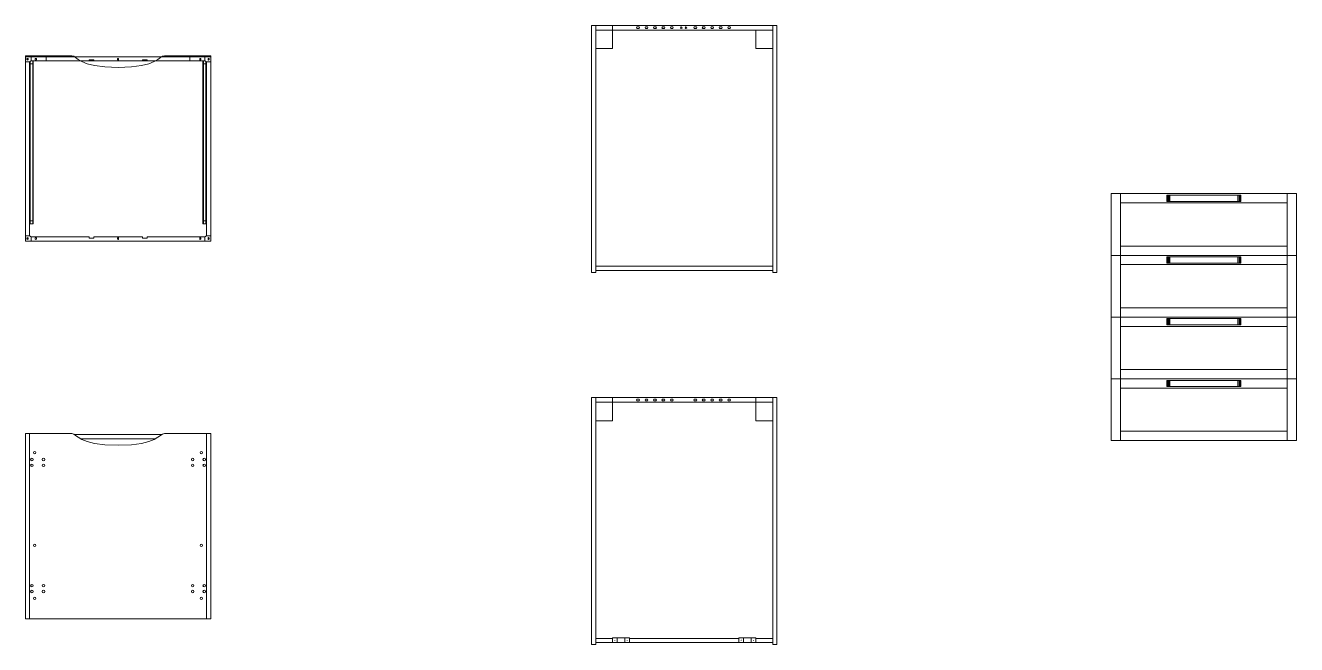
# Model space of a CAD drawing. Header units: millimetres. Extents: x -1388 to 1498, y 198 to 1684.
# Drawn here: x 1072.3 to 1483.8, y 829 to 1029.5 of the extents above; entities that cross this region are included whole.
import ezdxf

# ---------------------------------------------------------------- set-up
doc = ezdxf.new("R2010")
doc.units = ezdxf.units.MM
doc.header["$MEASUREMENT"] = 0
for name, color, linetype, lineweight in [('A-FURN', 8, 'Continuous', 18), ('frontale cassetto', 9, 'Continuous', 18), ('maniglie', 5, 'Continuous', 18), ('meccanismi', 4, 'Continuous', 18), ('viti', 2, 'Continuous', 18)]:
    doc.layers.add(name, color=color, linetype=linetype, lineweight=lineweight)

# ---------------------------------------------------------------- blocks, each defined once
blk = doc.blocks.new('buchi')
at = {"layer": 'meccanismi'}
for p, q in [((2908.12, 1714.86), (2908.12, 1715.76)), ((2908.82, 1715.76), (2908.82, 1714.86))]:
    blk.add_line(p, q, dxfattribs=at)
for points in [[(2908.82, 1715.76), (2908.82, 1716), (2908.12, 1716), (2908.12, 1715.76)], [(2908.12, 1714.86), (2908.12, 1714.63), (2908.82, 1714.63), (2908.82, 1714.86)]]:
    blk.add_open_spline(points, degree=3, dxfattribs=at)

msp = doc.modelspace()

# ---------------------------------------------------------------- linework, layer by layer
at = {"layer": 'A-FURN'}
for p, q in [((1255.58, 1029.54), (1255.58, 949.54)), ((1256.93, 949.54), (1256.93, 1029.54)), ((1262.33, 1029.54), (1262.33, 1022.04)), ((1315.58, 949.54), (1315.58, 1029.54)), ((1262.33, 1022.04), (1256.93, 1022.04)), ((1072.31, 1019.69), (1072.31, 959.69)), ((1073.66, 1019.69), (1072.31, 1019.69)), ((1073.66, 1019.69), (1087.31, 1019.69)), ((1073.66, 1019.39), (1073.66, 1019.69)), ((1088.16, 1019.39), (1073.66, 1019.39)), ((1073.66, 961.34), (1073.66, 1017.74)), ((1090.16, 1018.04), (1074.18, 1018.04)), ((1130.43, 1018.04), (1114.46, 1018.04)), ((1130.96, 1019.39), (1116.45, 1019.39)), ((1117.31, 1019.69), (1130.96, 1019.69)), ((1130.96, 1019.39), (1130.96, 1019.69)), ((1132.31, 1019.69), (1130.96, 1019.69)), ((1130.96, 961.34), (1130.96, 1017.74)), ((1132.31, 959.69), (1132.31, 1019.69)), ((1314.23, 949.54), (1314.23, 1009.54)), ((1130.96, 959.69), (1073.81, 959.69)), ((1256.93, 951.54), (1314.23, 951.54)), ((1256.93, 951.54), (1273.32, 951.54)), ((1255.58, 949.54), (1256.93, 949.54)), ((1314.23, 950.19), (1256.93, 950.19)), ((1314.23, 949.54), (1314.23, 949.69)), ((1314.23, 949.54), (1315.58, 949.54)), ((1315.58, 949.54), (1314.23, 949.54)), ((1255.58, 908.95), (1255.58, 828.95)), ((1256.93, 828.95), (1256.93, 907.45)), ((1262.33, 908.95), (1262.33, 901.45)), ((1314.23, 828.95), (1314.23, 907.45)), ((1315.58, 828.95), (1315.58, 908.95)), ((1262.33, 901.45), (1256.93, 901.45)), ((1072.31, 837.3), (1072.31, 897.3)), ((1073.66, 897.3), (1087.31, 897.3)), ((1117.31, 897.3), (1130.96, 897.3)), ((1130.96, 837.3), (1130.96, 897.3)), ((1130.96, 837.3), (1130.96, 897.3)), ((1116.45, 897), (1088.16, 897)), ((1114.46, 895.65), (1090.16, 895.65)), ((1073.66, 837.3), (1073.66, 882.3)), ((1255.58, 828.95), (1256.93, 828.95)), ((1256.93, 830.96), (1262.39, 830.96)), ((1256.93, 830.96), (1262.39, 830.96)), ((1314.23, 829.61), (1256.93, 829.61)), ((1267.86, 830.96), (1303.3, 830.96)), ((1308.77, 830.96), (1314.23, 830.96)), ((1314.23, 828.95), (1314.23, 829.1)), ((1314.23, 828.95), (1315.58, 828.95)), ((1315.58, 828.95), (1314.23, 828.95))]:
    msp.add_line(p, q, dxfattribs=at)
for points in [[(1314.23, 1029.54), (1314.23, 1008.04)], [(1308.83, 1028.04), (1308.83, 1022.04), (1314.23, 1022.04)], [(1073.66, 1019.39), (1073.66, 1019.69)], [(1073.66, 961.34), (1073.66, 1017.74)], [(1130.96, 1019.39), (1130.96, 1019.69)], [(1130.96, 961.34), (1130.96, 1017.74)], [(1256.93, 951.04), (1256.93, 1002.04)], [(1314.23, 951.04), (1314.23, 1002.04)], [(1072.31, 959.69), (1073.66, 959.69)], [(1130.96, 959.69), (1073.66, 959.69)], [(1132.31, 959.69), (1130.96, 959.69)], [(1308.83, 908.95), (1308.83, 901.45), (1314.23, 901.45)], [(1314.23, 907.45), (1314.23, 887.45)], [(1072.31, 837.3), (1073.66, 837.3), (1073.66, 897.3), (1072.31, 897.3)], [(1130.96, 837.3), (1132.31, 837.3), (1132.31, 897.3), (1130.96, 897.3)], [(1130.96, 895.65), (1130.96, 897)], [(1073.66, 880.65), (1073.66, 882)], [(1256.93, 830.45), (1256.93, 881.45)], [(1314.23, 830.45), (1314.23, 881.45)], [(1130.96, 837.3), (1073.66, 837.3)]]:
    msp.add_lwpolyline(points, dxfattribs=at)
for centre, radius in [((1074.41, 888.9), 0.414), ((1075.34, 891.15), 0.375), ((1078.16, 888.9), 0.414), ((1126.46, 888.9), 0.414), ((1129.27, 891.15), 0.375), ((1130.21, 888.9), 0.414), ((1074.41, 887.03), 0.414), ((1078.16, 887.03), 0.414), ((1126.46, 887.03), 0.414), ((1130.21, 887.03), 0.414), ((1075.34, 861.08), 0.375), ((1129.27, 861.08), 0.375), ((1074.41, 848.03), 0.414), ((1078.16, 848.03), 0.414), ((1126.46, 848.03), 0.414), ((1130.21, 848.03), 0.414), ((1074.41, 846.15), 0.414), ((1075.34, 843.9), 0.375), ((1078.16, 846.15), 0.414), ((1126.46, 846.15), 0.414), ((1129.27, 843.9), 0.375), ((1130.21, 846.15), 0.414)]:
    msp.add_circle(centre, radius, dxfattribs=at)
for points in [[(1087.31, 1019.69), (1089.07, 1019.69), (1089.29, 1015.94), (1102.31, 1015.94)], [(1087.31, 897.3), (1089.07, 897.3), (1089.29, 893.55), (1102.31, 893.55)]]:
    msp.add_open_spline(points, degree=3, dxfattribs=at)
for points in [[(1102.31, 1015.94), (1115.32, 1015.94), (1115.54, 1019.69), (1117.31, 1019.69), (1117.31, 1019.69), (1117.31, 1019.69), (1117.31, 1019.69), (1117.31, 1019.69), (1117.31, 1019.69), (1117.31, 1019.69)], [(1102.31, 893.55), (1115.32, 893.55), (1115.54, 897.3), (1117.31, 897.3), (1117.31, 897.3), (1117.31, 897.3), (1117.31, 897.3), (1117.31, 897.3), (1117.31, 897.3), (1117.31, 897.3)]]:
    msp.add_open_spline(points, degree=3, knots=[0, 0, 0, 0, 7.071068, 7.071068, 7.071068, 7.071074, 7.071074, 7.071074, 7.071154, 7.071154, 7.071154, 7.071154], dxfattribs=at)
at = {"layer": 'frontale cassetto'}
for p, q in [((1480.84, 955.04), (1480.84, 975.04)), ((1423.84, 955.04), (1423.84, 935.04)), ((1423.84, 955.04), (1426.84, 955.04)), ((1426.84, 955.04), (1426.84, 935.04)), ((1480.84, 935.04), (1480.84, 955.04)), ((1483.84, 935.04), (1483.84, 955.04)), ((1423.84, 935.04), (1483.84, 935.04)), ((1423.84, 935.04), (1423.84, 915.04)), ((1423.84, 935.04), (1426.84, 935.04)), ((1426.84, 938.04), (1480.84, 938.04)), ((1426.84, 935.04), (1426.84, 915.04)), ((1480.84, 915.04), (1480.84, 935.04)), ((1480.84, 935.04), (1480.84, 932.04)), ((1483.84, 915.04), (1483.84, 935.04)), ((1480.84, 932.04), (1426.84, 932.04)), ((1426.84, 918.04), (1480.84, 918.04)), ((1423.84, 915.04), (1483.84, 915.04)), ((1423.84, 915.04), (1423.84, 895.04)), ((1423.84, 915.04), (1426.84, 915.04)), ((1426.84, 915.04), (1426.84, 895.04)), ((1480.84, 895.04), (1480.84, 915.04)), ((1480.84, 915.04), (1480.84, 912.04)), ((1483.84, 895.04), (1483.84, 915.04)), ((1480.84, 912.04), (1426.84, 912.04)), ((1426.84, 898.04), (1480.84, 898.04)), ((1423.84, 895.04), (1483.84, 895.04))]:
    msp.add_line(p, q, dxfattribs=at)
for points in [[(1423.84, 975.04), (1423.84, 955.04), (1483.84, 955.04), (1483.84, 975.04), (1423.84, 975.04), (1426.84, 975.04), (1426.84, 955.04)], [(1480.84, 975.04), (1480.84, 972.04), (1426.84, 972.04)], [(1426.84, 958.04), (1480.84, 958.04)], [(1480.84, 955.04), (1480.84, 952.04), (1426.84, 952.04)]]:
    msp.add_lwpolyline(points, dxfattribs=at)
at = {"layer": 'maniglie'}
for p, q in [((1441.84, 972.54), (1441.84, 974.54)), ((1441.84, 974.54), (1442.84, 974.54)), ((1465.84, 972.54), (1441.84, 972.54)), ((1441.84, 972.54), (1442.84, 972.54)), ((1441.84, 972.54), (1441.94, 972.54)), ((1441.94, 972.54), (1441.94, 974.54)), ((1442.14, 974.54), (1442.14, 972.54)), ((1442.14, 974.54), (1442.44, 974.54)), ((1442.44, 974.54), (1442.44, 972.54)), ((1442.84, 974.54), (1442.84, 972.54)), ((1464.84, 974.54), (1464.84, 972.54)), ((1465.84, 974.54), (1464.84, 974.54)), ((1465.84, 972.54), (1464.84, 972.54)), ((1465.54, 974.54), (1465.24, 974.54)), ((1465.24, 974.54), (1465.24, 972.54)), ((1465.54, 974.54), (1465.54, 972.54)), ((1465.74, 972.54), (1465.74, 974.54)), ((1465.84, 972.54), (1465.74, 972.54)), ((1465.84, 972.54), (1465.84, 974.54)), ((1441.84, 952.54), (1441.84, 954.54)), ((1441.84, 954.54), (1442.84, 954.54)), ((1465.84, 952.54), (1441.84, 952.54)), ((1441.94, 952.54), (1441.94, 954.54)), ((1442.14, 954.54), (1442.14, 952.54)), ((1442.14, 954.54), (1442.44, 954.54)), ((1442.44, 954.54), (1442.44, 952.54)), ((1442.84, 954.54), (1442.84, 952.54)), ((1464.84, 954.54), (1464.84, 952.54)), ((1465.84, 954.54), (1464.84, 954.54)), ((1465.84, 952.54), (1464.84, 952.54)), ((1465.54, 954.54), (1465.24, 954.54)), ((1465.24, 954.54), (1465.24, 952.54)), ((1465.54, 954.54), (1465.54, 952.54)), ((1465.74, 952.54), (1465.74, 954.54)), ((1465.84, 952.54), (1465.74, 952.54)), ((1465.84, 952.54), (1465.84, 954.54)), ((1441.84, 932.54), (1441.84, 934.54)), ((1441.84, 934.54), (1442.84, 934.54)), ((1441.94, 932.54), (1441.94, 934.54)), ((1442.14, 934.54), (1442.14, 932.54)), ((1442.14, 934.54), (1442.44, 934.54)), ((1442.44, 934.54), (1442.44, 932.54)), ((1442.84, 934.54), (1442.84, 932.54)), ((1464.84, 934.54), (1464.84, 932.54)), ((1465.84, 934.54), (1464.84, 934.54)), ((1465.54, 934.54), (1465.24, 934.54)), ((1465.24, 934.54), (1465.24, 932.54)), ((1465.54, 934.54), (1465.54, 932.54)), ((1465.74, 932.54), (1465.74, 934.54)), ((1465.84, 932.54), (1465.84, 934.54)), ((1465.84, 932.54), (1441.84, 932.54)), ((1465.84, 932.54), (1464.84, 932.54)), ((1465.84, 932.54), (1465.74, 932.54)), ((1441.84, 912.54), (1441.84, 914.54)), ((1441.84, 914.54), (1442.84, 914.54)), ((1441.94, 912.54), (1441.94, 914.54)), ((1442.14, 914.54), (1442.44, 914.54)), ((1442.14, 914.54), (1442.14, 912.54)), ((1442.44, 914.54), (1442.44, 912.54)), ((1442.84, 914.54), (1442.84, 912.54)), ((1464.84, 914.54), (1464.84, 912.54)), ((1465.84, 914.54), (1464.84, 914.54)), ((1465.54, 914.54), (1465.24, 914.54)), ((1465.24, 914.54), (1465.24, 912.54)), ((1465.54, 914.54), (1465.54, 912.54)), ((1465.74, 912.54), (1465.74, 914.54)), ((1465.84, 912.54), (1465.84, 914.54)), ((1465.84, 912.54), (1441.84, 912.54)), ((1465.84, 912.54), (1464.84, 912.54)), ((1465.84, 912.54), (1465.74, 912.54))]:
    msp.add_line(p, q, dxfattribs=at)
for points in [[(1441.84, 974.54), (1465.84, 974.54)], [(1464.84, 972.54), (1464.84, 974.54)], [(1464.84, 972.54), (1464.84, 974.54)], [(1464.84, 972.54), (1464.84, 974.54)], [(1441.84, 954.54), (1465.84, 954.54)], [(1464.84, 952.54), (1464.84, 954.54)], [(1464.84, 952.54), (1464.84, 954.54)], [(1464.84, 952.54), (1464.84, 954.54)], [(1441.84, 934.54), (1465.84, 934.54)], [(1464.84, 932.54), (1464.84, 934.54)], [(1464.84, 932.54), (1464.84, 934.54)], [(1464.84, 932.54), (1464.84, 934.54)], [(1441.84, 914.54), (1465.84, 914.54)], [(1464.84, 912.54), (1464.84, 914.54)], [(1464.84, 912.54), (1464.84, 914.54)], [(1464.84, 912.54), (1464.84, 914.54)]]:
    msp.add_lwpolyline(points, dxfattribs=at)
at = {"layer": 'meccanismi'}
for p, q in [((1315.58, 1029.54), (1255.58, 1029.54)), ((1072.31, 1019.39), (1072.31, 1017.74)), ((1072.31, 1019.39), (1102.31, 1019.39)), ((1072.31, 1017.74), (1073.66, 1017.74)), ((1072.81, 1018.35), (1072.81, 1018.77)), ((1073.15, 1018.35), (1073.15, 1018.77)), ((1073.66, 1019.39), (1130.96, 1019.39)), ((1074.18, 1018.04), (1073.66, 1017.74)), ((1073.86, 1017.04), (1073.86, 1017.85)), ((1073.86, 966.24), (1073.86, 1017.04)), ((1073.86, 1017.04), (1074.66, 1017.04)), ((1074.86, 1018.04), (1074.18, 1018.04)), ((1074.66, 965.24), (1074.66, 1018.04)), ((1074.86, 1018.04), (1074.86, 965.24)), ((1075.51, 1018.35), (1075.51, 1018.77)), ((1075.85, 1018.35), (1075.85, 1018.77)), ((1079.06, 1018.04), (1079.06, 1019.39)), ((1094.43, 1018.04), (1094.43, 1018.41)), ((1094.43, 1018.04), (1102.31, 1018.04)), ((1102.13, 1018.35), (1102.13, 1018.77)), ((1132.31, 1019.39), (1102.31, 1019.39)), ((1110.18, 1018.04), (1102.31, 1018.04)), ((1102.48, 1018.35), (1102.48, 1018.77)), ((1110.18, 1018.04), (1110.18, 1018.41)), ((1125.56, 1018.04), (1125.56, 1019.39)), ((1128.76, 1018.35), (1128.76, 1018.77)), ((1129.1, 1018.35), (1129.1, 1018.77)), ((1129.76, 1018.04), (1130.43, 1018.04)), ((1129.76, 1018.04), (1129.76, 965.24)), ((1129.96, 965.24), (1129.95, 1018.04)), ((1130.76, 1017.04), (1129.96, 1017.04)), ((1130.43, 1018.04), (1130.96, 1017.74)), ((1130.75, 1017.04), (1130.75, 1017.85)), ((1130.76, 966.24), (1130.76, 1017.04)), ((1132.31, 1017.74), (1130.96, 1017.74)), ((1131.46, 1018.35), (1131.46, 1018.77)), ((1131.8, 1018.35), (1131.8, 1018.77)), ((1132.31, 1019.39), (1132.31, 1017.74)), ((1074.66, 1015.04), (1074.86, 1015.04)), ((1129.95, 1015.04), (1129.76, 1015.04)), ((1073.86, 968.24), (1073.66, 968.24)), ((1130.76, 968.24), (1130.96, 968.24)), ((1073.86, 965.24), (1073.66, 965.24)), ((1073.86, 965.24), (1073.86, 966.24)), ((1074.66, 966.24), (1073.86, 966.24)), ((1073.86, 965.24), (1074.86, 965.24)), ((1130.76, 965.24), (1129.76, 965.24)), ((1129.96, 966.24), (1130.76, 966.24)), ((1130.76, 965.24), (1130.76, 966.24)), ((1130.76, 965.24), (1130.96, 965.24)), ((1072.31, 959.69), (1072.31, 961.34)), ((1072.31, 961.34), (1073.66, 961.34)), ((1072.31, 959.69), (1102.31, 959.69)), ((1072.81, 960.3), (1072.81, 960.72)), ((1073.15, 960.3), (1073.15, 960.72)), ((1074.18, 961.04), (1073.66, 961.34)), ((1075.51, 960.3), (1075.51, 960.72)), ((1075.85, 960.3), (1075.85, 960.72)), ((1094.43, 961.04), (1094.43, 960.66)), ((1094.43, 961.04), (1102.31, 961.04)), ((1102.13, 960.3), (1102.13, 960.72)), ((1110.18, 961.04), (1102.31, 961.04)), ((1132.31, 959.69), (1102.31, 959.69)), ((1102.48, 960.3), (1102.48, 960.72)), ((1110.18, 961.04), (1110.18, 960.66)), ((1128.76, 960.3), (1128.76, 960.72)), ((1129.1, 960.3), (1129.1, 960.72)), ((1130.43, 961.04), (1130.96, 961.34)), ((1132.31, 961.34), (1130.96, 961.34)), ((1131.46, 960.3), (1131.46, 960.72)), ((1131.8, 960.3), (1131.8, 960.72)), ((1132.31, 959.69), (1132.31, 961.34)), ((1315.58, 908.95), (1255.58, 908.95)), ((1262.39, 831.11), (1267.86, 831.11)), ((1262.39, 829.61), (1262.39, 831.11)), ((1267.86, 829.61), (1262.39, 829.61)), ((1263.89, 831.11), (1263.89, 829.61)), ((1266.36, 831.11), (1266.36, 829.61)), ((1267.86, 831.11), (1267.86, 829.61)), ((1303.3, 831.11), (1308.77, 831.11)), ((1303.3, 829.61), (1303.3, 831.11)), ((1308.77, 829.61), (1303.3, 829.61)), ((1304.8, 831.11), (1304.8, 829.61)), ((1307.27, 831.11), (1307.27, 829.61)), ((1308.77, 831.11), (1308.77, 829.61))]:
    msp.add_line(p, q, dxfattribs=at)
for points in [[(1256.93, 1029.54), (1256.93, 1028.04), (1314.23, 1028.04)], [(1314.23, 1028.04), (1314.23, 1029.54)], [(1074.18, 1019.39), (1074.18, 1018.04), (1092.93, 1018.04)], [(1074.18, 1018.04), (1114.46, 1018.04)], [(1094.43, 1018.41), (1092.93, 1018.41), (1092.93, 1018.04)], [(1110.18, 1018.41), (1111.68, 1018.41), (1111.68, 1018.04)], [(1130.43, 1018.04), (1111.68, 1018.04)], [(1130.43, 1018.04), (1130.43, 1019.39)], [(1074.18, 959.69), (1074.18, 961.04), (1092.93, 961.04)], [(1094.43, 960.66), (1092.93, 960.66), (1092.93, 961.04)], [(1110.18, 960.66), (1111.68, 960.66), (1111.68, 961.04)], [(1130.43, 959.69), (1130.43, 961.04), (1111.68, 961.04)], [(1256.93, 908.95), (1256.93, 907.45), (1314.23, 907.45)], [(1314.23, 907.45), (1314.23, 908.95)]]:
    msp.add_lwpolyline(points, dxfattribs=at)
for centre, radius in [((1284.64, 1028.79), 0.263), ((1286.14, 1028.79), 0.263), ((1263.14, 830.36), 0.0375), ((1267.11, 830.36), 0.0375), ((1304.05, 830.36), 0.0375), ((1308.02, 830.36), 0.0375)]:
    msp.add_circle(centre, radius, dxfattribs=at)
for points in [[(1072.81, 1018.77), (1072.81, 1018.89), (1073.15, 1018.89), (1073.15, 1018.77)], [(1073.15, 1018.35), (1073.15, 1018.23), (1072.81, 1018.23), (1072.81, 1018.35)], [(1075.51, 1018.77), (1075.51, 1018.89), (1075.85, 1018.89), (1075.85, 1018.77)], [(1075.85, 1018.35), (1075.85, 1018.23), (1075.51, 1018.23), (1075.51, 1018.35)], [(1102.13, 1018.77), (1102.13, 1018.88), (1102.48, 1018.88), (1102.48, 1018.77)], [(1102.48, 1018.35), (1102.48, 1018.23), (1102.13, 1018.23), (1102.13, 1018.35)], [(1128.76, 1018.77), (1128.76, 1018.88), (1129.1, 1018.88), (1129.1, 1018.77)], [(1129.1, 1018.35), (1129.1, 1018.23), (1128.76, 1018.23), (1128.76, 1018.35)], [(1131.46, 1018.77), (1131.46, 1018.88), (1131.8, 1018.88), (1131.8, 1018.77)], [(1131.8, 1018.35), (1131.8, 1018.23), (1131.46, 1018.23), (1131.46, 1018.35)], [(1072.81, 960.72), (1072.81, 960.84), (1073.15, 960.84), (1073.15, 960.72)], [(1073.15, 960.3), (1073.15, 960.18), (1072.81, 960.18), (1072.81, 960.3)], [(1075.51, 960.72), (1075.51, 960.84), (1075.85, 960.84), (1075.85, 960.72)], [(1075.85, 960.3), (1075.85, 960.18), (1075.51, 960.18), (1075.51, 960.3)], [(1102.13, 960.72), (1102.13, 960.83), (1102.48, 960.83), (1102.48, 960.72)], [(1102.48, 960.3), (1102.48, 960.18), (1102.13, 960.18), (1102.13, 960.3)], [(1128.76, 960.72), (1128.76, 960.83), (1129.1, 960.83), (1129.1, 960.72)], [(1129.1, 960.3), (1129.1, 960.18), (1128.76, 960.18), (1128.76, 960.3)], [(1131.46, 960.72), (1131.46, 960.83), (1131.8, 960.83), (1131.8, 960.72)], [(1131.8, 960.3), (1131.8, 960.18), (1131.46, 960.18), (1131.46, 960.3)]]:
    msp.add_open_spline(points, degree=3, dxfattribs=at)
at = {"layer": 'viti'}
for p, q in [((1073.15, 1018.77), (1072.81, 1018.35)), ((1073.15, 1018.35), (1072.81, 1018.77)), ((1131.8, 1018.77), (1131.46, 1018.35)), ((1131.8, 1018.35), (1131.46, 1018.77)), ((1073.15, 960.72), (1072.81, 960.3)), ((1073.15, 960.3), (1072.81, 960.72)), ((1131.8, 960.72), (1131.46, 960.3)), ((1131.8, 960.3), (1131.46, 960.72))]:
    msp.add_line(p, q, dxfattribs=at)

# ---------------------------------------------------------------- block references
at = {"layer": 'meccanismi', "xscale": 0.75, "yscale": 0.75, "zscale": 0.75, "rotation": 90}
for p in [(2557.12, -1152.57), (2559.86, -1152.57), (2562.6, -1152.57), (2565.33, -1152.57), (2568.07, -1152.57), (2575.67, -1152.57), (2578.4, -1152.57), (2581.14, -1152.57), (2583.88, -1152.57), (2586.62, -1152.57), (2557.12, -1273.15), (2559.86, -1273.15), (2562.6, -1273.15), (2565.33, -1273.15), (2568.07, -1273.15), (2575.67, -1273.15), (2578.4, -1273.15), (2581.14, -1273.15), (2583.88, -1273.15), (2586.62, -1273.15)]:
    msp.add_blockref('buchi', p, dxfattribs=at)

doc.saveas('drawing.dxf')
